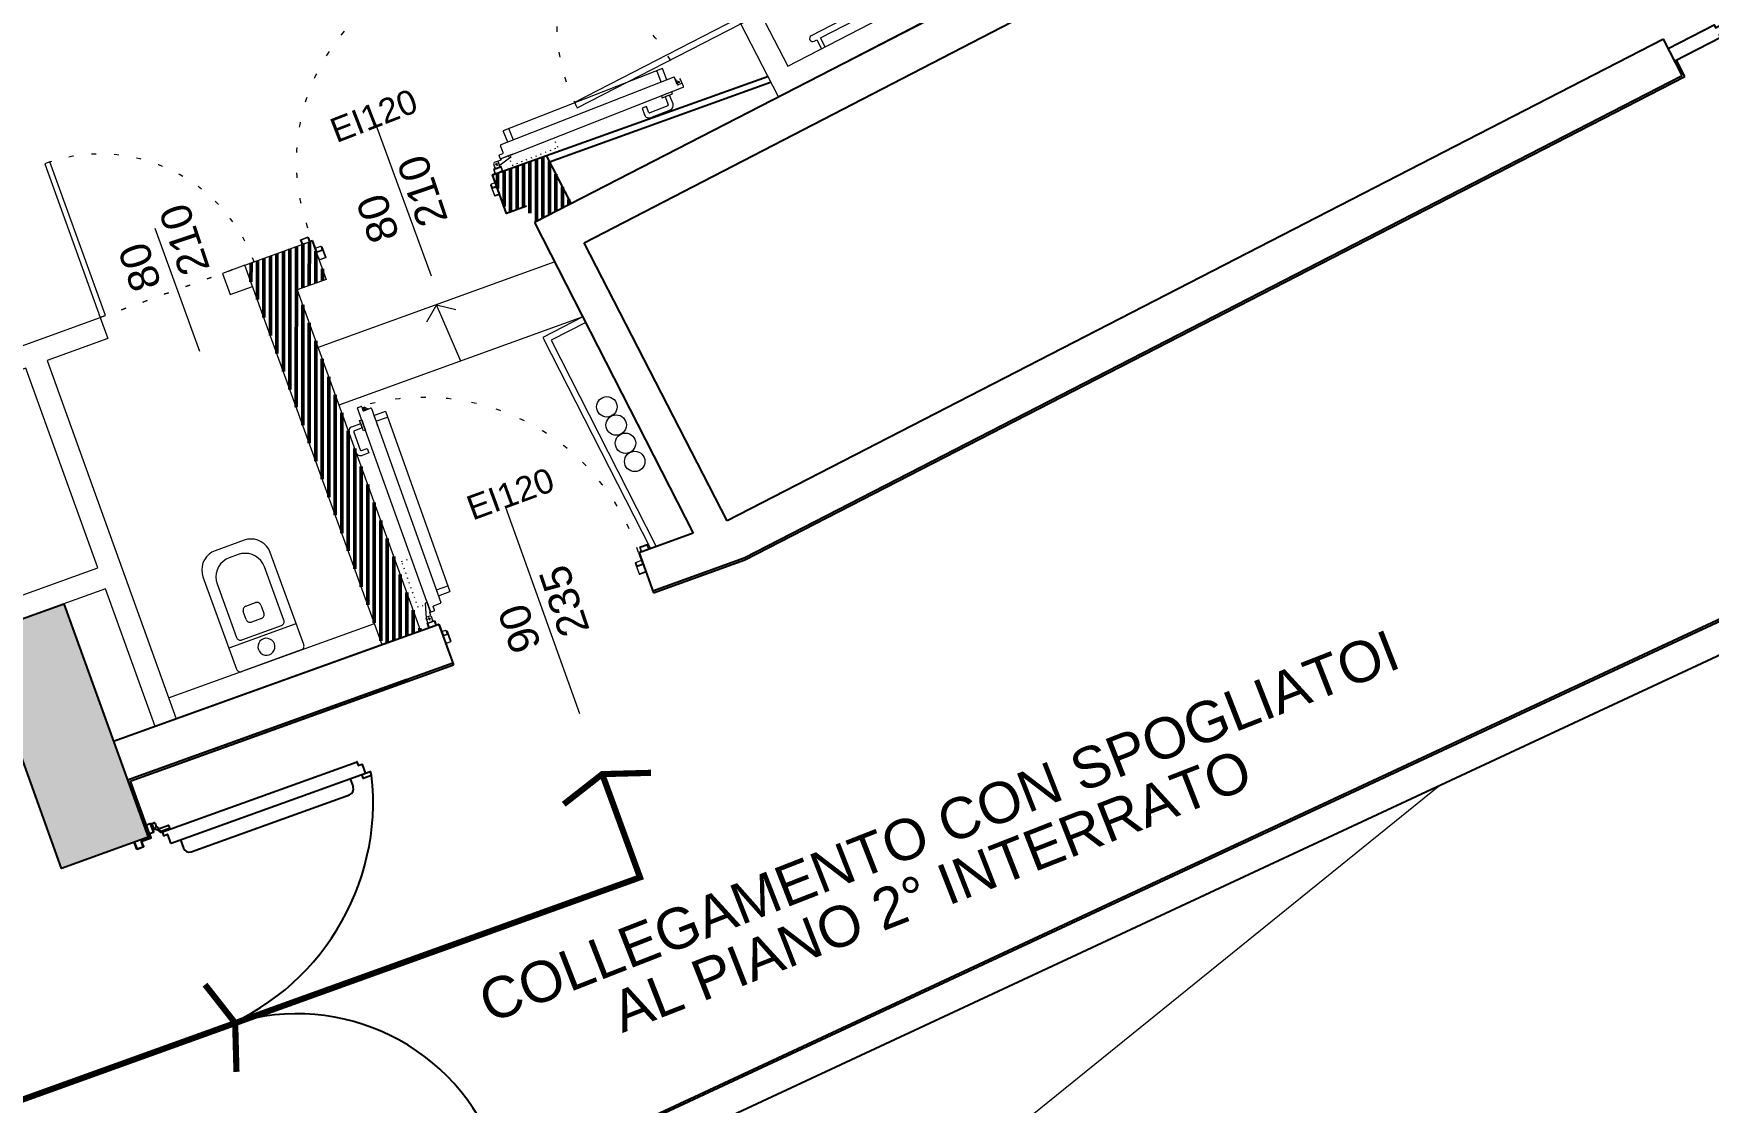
# Model space of a CAD drawing. Header units: centimetres. Extents: x 139057 to 200038, y 34824 to 80516.
# Drawn here: x 176287 to 177107, y 55299 to 55822 of the extents above; entities that cross this region are included whole.
import ezdxf
from ezdxf.enums import TextEntityAlignment as Align

# ---------------------------------------------------------------- set-up
doc = ezdxf.new("R2010")
doc.units = ezdxf.units.CM
doc.header["$LTSCALE"] = 100
doc.linetypes.add('HIDDEN4', pattern=[0.125, 0.025, -0.1])
doc.linetypes.add('HIDEGIO', pattern=[0.25, 0.125, -0.125])
doc.layers.get('0').update_dxf_attribs({"lineweight": 0})
for name, color, linetype in [('0.10 Intonaco', 8, 'Continuous'), ('0.15 E1-E2_Serramenti', 9, 'Continuous'), ('0.20 Cementi Armati', 4, 'Continuous'), ('0.20 Murature', 50, 'Continuous'), ('0.20 Vetrate', 3, 'Continuous'), ('A-MCLS3-15', 50, 'Continuous')]:
    doc.layers.add(name, color=color, linetype=linetype)
for name, color, linetype, lineweight in [('410_STRUTTURE_001-AM_0', 7, 'Continuous', 0), ('430_TAVOLATI_001-AM_0', 3, 'Continuous', 0), ('439_TESTI_SERRAMENTI_001-AM_0', 11, 'Continuous', 0), ('440_SIMBOLI_001-AM_0', 31, 'Continuous', 0), ('441_SERRAMENTI_001-AM_0', 1, 'Continuous', 0), ('442_SANITARI_001-AM_0', 6, 'Continuous', 0), ('448_RAMPE_SCALE_ASCENS_001-AM_0', 216, 'Continuous', 0), ('480_CAMPITURE_REI_001-AM_0', 30, 'Continuous', 50), ('Collegamenti', 10, 'Continuous', 50), ('RDO-Legenda-muri', 153, 'Continuous', 15)]:
    doc.layers.add(name, color=color, linetype=linetype, lineweight=lineweight)
doc.styles.add('Arial', font='arial.ttf')
doc.styles.get("Standard").update_dxf_attribs({"font": 'arial.ttf'})
pattern_1 = [(90, (-14667737.7333, -36660917.3), (-3.175, 7e-16), [])]

# ---------------------------------------------------------------- blocks, each defined once
blk = doc.blocks.new('A$C16963ACD')
at = {"layer": '0.15 E1-E2_Serramenti', "ltscale": 0.02}
for p, q in [((0.069, 1.1715), (0.069, 1.1215)), ((0.104, 1.204), (0.074, 1.204)), ((0.074, 1.204), (0.074, 1.2025)), ((0.104, 1.2025), (0.074, 1.2025)), ((0.0765, 1.1685), (0.0765, 1.122)), ((0.078, 1.1685), (0.078, 1.122)), ((0.104, 1.1705), (0.0785, 1.1705)), ((0.104, 1.169), (0.0785, 1.169)), ((0.1045, 1.202), (0.1045, 1.171)), ((0.106, 1.202), (0.106, 1.171)), ((2.069, 1.1715), (2.069, 1.1215)), ((0.0105, 1.1185), (0.009, 1.1185)), ((0.009, 1.1185), (0.009, 1.0995)), ((0.0105, 1.1185), (0.0105, 1.0995)), ((0.053, 1.099), (0.011, 1.099)), ((0.053, 1.0975), (0.011, 1.0975)), ((0.011, 1.0965), (0.011, 1.082)), ((0.013, 1.0975), (0.013, 1.0925)), ((0.013, 1.0925), (0.0355, 1.0925)), ((0.016, 1.077), (0.035, 1.077)), ((0.0355, 1.0925), (0.0388, 1.0835)), ((0.069, 1.1215), (0.039, 1.1215)), ((0.039, 1.0975), (0.0438, 1.0844)), ((0.0465, 1.0707), (0.0465, 1.022)), ((0.062, 1.0634), (0.0471, 1.0711)), ((0.0643, 1.0678), (0.0498, 1.0753)), ((0.0535, 1.1195), (0.0535, 1.0995)), ((0.055, 1.1195), (0.055, 1.0995)), ((0.076, 1.1215), (0.0555, 1.1215)), ((0.076, 1.12), (0.0555, 1.12)), ((2.069, 1.1215), (2.099, 1.1215)), ((2.0737, 1.0678), (2.0882, 1.0753)), ((2.076, 1.0634), (2.0909, 1.0711)), ((2.0915, 1.0707), (2.0915, 1.022)), ((2.099, 1.0975), (2.0942, 1.0844)), ((2.1025, 1.0925), (2.0992, 1.0835)), ((2.125, 1.0925), (2.1025, 1.0925)), ((2.122, 1.077), (2.103, 1.077)), ((2.125, 1.0975), (2.125, 1.0925)), ((2.127, 1.0965), (2.127, 1.082)), ((0.067, 1.017), (0.0515, 1.017)), ((0.062, 1.0634), (0.062, 1.019)), ((0.067, 1.019), (0.062, 1.019)), ((0.067, 1.056), (0.067, 1.0634)), ((0.067, 1.056), (0.067, 0.041)), ((0.087, 1.057), (0.068, 1.057)), ((0.088, 1.038), (0.088, 1.056)), ((0.088, 1.0439), (0.088, 1.0389)), ((0.133, 1.037), (0.089, 1.037)), ((0.134, 1.036), (0.134, 0.061)), ((0.134, 0.987), (0.177, 0.987)), ((2.004, 0.987), (1.961, 0.987)), ((2.004, 0.987), (1.965, 0.987)), ((2.004, 1.036), (2.004, 0.0008)), ((2.005, 1.037), (2.049, 1.037)), ((2.05, 1.038), (2.05, 1.056)), ((2.05, 1.0439), (2.05, 1.0389)), ((2.051, 1.057), (2.07, 1.057)), ((2.071, 1.056), (2.071, 1.0634)), ((2.071, 1.056), (2.071, 0.045)), ((2.071, 1.019), (2.076, 1.019)), ((2.071, 1.017), (2.0865, 1.017)), ((2.076, 1.0634), (2.076, 1.019)), ((0.207, 0.957), (0.207, 0.135)), ((1.931, 0.957), (1.931, 0.135)), ((0, 0.14), (0, 0.255)), ((0.025, 0.255), (0, 0.255)), ((0.025, 0.14), (0.025, 0.255)), ((0.0595, 0.135), (0.03, 0.135)), ((0.0595, 0.11), (0.03, 0.11)), ((0.0595, 0.101), (0.0595, 0.144)), ((0.067, 0.145), (0.0605, 0.145)), ((0.067, 0.1), (0.0605, 0.1)), ((0.134, 0.105), (0.177, 0.105)), ((2.004, 0.105), (1.961, 0.105)), ((0.087, 0.04), (0.068, 0.04)), ((0.088, 0.059), (0.088, 0.041)), ((0.133, 0.06), (0.089, 0.06)), ((1.984, 0.001), (1.984, 0.044)), ((2.004, 0.045), (1.985, 0.045)), ((2.005, 0.025), (2.049, 0.025)), ((2.05, 0.026), (2.05, 0.044)), ((2.051, 0.045), (2.071, 0.045)), ((1.985, 0), (2.003, 0))]:
    blk.add_line(p, q, dxfattribs=at)
blk.add_lwpolyline([(2.034, 1.169, -0.414214), (2.032, 1.171), (2.032, 1.202, -0.414214), (2.034, 1.204), (2.064, 1.204), (2.064, 1.2025), (2.034, 1.2025, 0.414214), (2.0335, 1.202), (2.0335, 1.171, 0.414214), (2.034, 1.1705), (2.0595, 1.1705, -0.414214), (2.0615, 1.1685), (2.0615, 1.122, 0.414214), (2.062, 1.1215), (2.0825, 1.1215, -0.414214), (2.0845, 1.1195), (2.0845, 1.0995, 0.414214), (2.085, 1.099), (2.127, 1.099, 0.414214), (2.1275, 1.0995), (2.1275, 1.1185), (2.129, 1.1185), (2.129, 1.0995, -0.414214), (2.127, 1.0975), (2.085, 1.0975, -0.414214), (2.083, 1.0995), (2.083, 1.1195, 0.414214), (2.0825, 1.12), (2.062, 1.12, -0.414214), (2.06, 1.122), (2.06, 1.1685, 0.414214), (2.0595, 1.169)], format="xyb", close=True, dxfattribs=at)
for centre in [(0.0425, 1.077), (2.0955, 1.077)]:
    blk.add_circle(centre, 0.0075, dxfattribs=at)
for centre, radius, start, end in [((0.0785, 1.1685), 0.002, 90, 180), ((0.0785, 1.1685), 0.0005, 90, 180), ((0.104, 1.202), 0.002, 0, 90), ((0.104, 1.202), 0.0005, 0, 90), ((0.104, 1.171), 0.0005, 270, 0), ((0.104, 1.171), 0.002, 270, 0), ((0.011, 1.0995), 0.002, 180, 270), ((0.011, 1.0995), 0.0005, 180, 270), ((0.012, 1.0965), 0.001, 90, 180), ((0.016, 1.082), 0.005, 180, 270), ((0.053, 1.0995), 0.0005, 270, 360), ((0.053, 1.0995), 0.002, 270, 360), ((0.0555, 1.1195), 0.002, 90, 180), ((0.0555, 1.1195), 0.0005, 90, 180), ((0.062, 1.0634), 0.005, 360, 62.67611), ((0.076, 1.122), 0.0005, 270, 0), ((0.076, 1.122), 0.002, 270, 0), ((0.0356, 1.0903), 1.0349, 275.39827, 3.11313), ((2.2643, 1.1623), 1.1954, 180.75869, 256.48861), ((2.076, 1.0634), 0.005, 117.32389, 180), ((2.122, 1.082), 0.005, 270, 0), ((2.126, 1.0965), 0.001, 360, 90), ((0.0515, 1.022), 0.005, 180, 270), ((0.068, 1.056), 0.001, 90, 180), ((0.087, 1.056), 0.001, 0, 90), ((0.089, 1.038), 0.001, 180, 270), ((0.133, 1.036), 0.001, 0, 90), ((0.177, 0.957), 0.03, 0, 90), ((1.961, 0.957), 0.03, 90, 180), ((2.005, 1.036), 0.001, 90, 180), ((2.049, 1.038), 0.001, 270, 360), ((2.051, 1.056), 0.001, 90, 180), ((2.07, 1.056), 0.001, 0, 90), ((2.0865, 1.022), 0.005, 270, 0), ((0.03, 0.14), 0.03, 180, 270), ((0.03, 0.14), 0.005, 180, 270), ((0.0605, 0.144), 0.001, 90, 180), ((0.0605, 0.101), 0.001, 180, 270), ((0.177, 0.135), 0.03, 270, 0), ((1.961, 0.135), 0.03, 180, 270), ((0.068, 0.041), 0.001, 180, 270), ((0.087, 0.041), 0.001, 270, 360), ((0.089, 0.059), 0.001, 90, 180), ((0.133, 0.061), 0.001, 270, 360), ((1.985, 0.044), 0.001, 90, 180), ((1.985, 0.001), 0.001, 180, 270), ((2.003, 0.001), 0.001, 270, 350.39607), ((2.005, 0.026), 0.001, 180, 270), ((2.049, 0.026), 0.001, 270, 0), ((2.051, 0.044), 0.001, 90, 180), ((2.07, 0.046), 0.001, 270, 0)]:
    blk.add_arc(centre, radius, start, end, dxfattribs=at)
blk = doc.blocks.new('AR029')
at = {"linetype": 'Continuous'}
for points in [[(-15.5005, 0), (-15.8478, -0.03038), (-16.1845, -0.12062), (-16.5005, -0.26796), (-16.7861, -0.46792), (-17.0326, -0.71444), (-17.2326, -1.00003), (-17.3799, -1.316), (-17.4701, -1.65275), (-17.5005, -2.00006)], [(-15.5005, 0), (15.5005, 0)], [(17.5005, -2.00006), (17.4701, -1.65275), (17.3799, -1.316), (17.2326, -1.00003), (17.0326, -0.71444), (16.7861, -0.46792), (16.5005, -0.26796), (16.1845, -0.12062), (15.8478, -0.03038), (15.5005, 0)], [(-17.5005, -2.00006), (-17.5005, -50.0015)], [(17.5005, -50.0015), (17.5005, -2.00006)], [(-17.401, -12.871), (17.4713, -12.871)], [(-10.4192, -14.5185), (-10.7665, -14.5489), (-11.1033, -14.6391), (-11.4193, -14.7864), (-11.7048, -14.9864), (-11.9514, -15.2329), (-12.1513, -15.5185), (-12.2987, -15.8345), (-12.3889, -16.1712), (-12.4193, -16.5185)], [(10.2127, -14.5185), (-10.4192, -14.5185)], [(12.2128, -16.5185), (12.1824, -16.1712), (12.0922, -15.8345), (11.9448, -15.5185), (11.7449, -15.2329), (11.4983, -14.9864), (11.2127, -14.7864), (10.8968, -14.6391), (10.56, -14.5489), (10.2127, -14.5185)], [(-12.4193, -16.5185), (-12.4193, -44.3854)], [(-2.39305, -21.108), (-2.74036, -21.1384), (-3.07711, -21.2287), (-3.39308, -21.376), (-3.67867, -21.576), (-3.92519, -21.8225), (-4.12516, -22.1081), (-4.27249, -22.424), (-4.36273, -22.7608), (-4.39315, -23.1081)], [(-4.39315, -27.3451), (-4.39315, -23.1081)], [(-2.39305, -21.108), (2.74008, -21.108)], [(4.74014, -23.1081), (4.70975, -22.7608), (4.61952, -22.424), (4.47218, -22.1081), (4.27221, -21.8225), (4.02569, -21.576), (3.74011, -21.376), (3.42414, -21.2287), (3.08738, -21.1384), (2.74008, -21.108)], [(4.74014, -23.1081), (4.74014, -27.3451)], [(12.2128, -44.3854), (12.2128, -16.5185)], [(-4.39315, -27.3451), (-4.36273, -27.6924), (-4.27249, -28.0291), (-4.12516, -28.3451), (-3.92519, -28.6307), (-3.67867, -28.8772), (-3.39308, -29.0772), (-3.07711, -29.2245), (-2.74036, -29.3148), (-2.39305, -29.3451)], [(2.74008, -29.3451), (-2.39305, -29.3451)], [(2.74008, -29.3451), (3.08738, -29.3148), (3.42414, -29.2245), (3.74011, -29.0772), (4.02569, -28.8772), (4.27221, -28.6307), (4.47218, -28.3451), (4.61952, -28.0291), (4.70975, -27.6924), (4.74014, -27.3451)], [(-12.4193, -44.3854), (-12.2674, -46.122), (-11.8162, -47.8057), (-11.0795, -49.3856), (-10.0797, -50.8135), (-8.84705, -52.0461), (-7.41913, -53.046), (-5.83929, -53.7827), (-4.15552, -54.2338), (-2.41898, -54.3858)], [(2.21248, -54.3858), (3.94901, -54.2338), (5.63278, -53.7827), (7.21263, -53.046), (8.64055, -52.0461), (9.87315, -50.8135), (10.873, -49.3856), (11.6097, -47.8057), (12.0609, -46.122), (12.2128, -44.3854)], [(-17.5005, -50.0015), (-17.3486, -51.7381), (-16.8974, -53.4218), (-16.1608, -55.0017), (-15.1609, -56.4296), (-13.9283, -57.6622), (-12.5004, -58.662), (-10.9205, -59.3987), (-9.23677, -59.8499), (-7.50023, -60.0019)], [(-2.41898, -54.3858), (2.21248, -54.3858)], [(7.50023, -60.0019), (9.23677, -59.8499), (10.9205, -59.3987), (12.5004, -58.662), (13.9283, -57.6622), (15.1609, -56.4296), (16.1608, -55.0017), (16.8974, -53.4218), (17.3486, -51.7381), (17.5005, -50.0015)], [(-7.50023, -60.0019), (7.50023, -60.0019)]]:
    blk.add_lwpolyline(points, dxfattribs=at)
blk.add_lwpolyline([(4.18652, -7.26983), (4.04507, -6.19536), (3.63034, -5.19412), (2.9706, -4.33433), (2.11081, -3.67459), (1.10956, -3.25986), (0.0351, -3.1184), (-1.03937, -3.25986), (-2.04062, -3.67459), (-2.9004, -4.33433), (-3.56014, -5.19412), (-3.97487, -6.19536), (-4.11633, -7.26983), (-3.97487, -8.3443), (-3.56015, -9.34554), (-2.90041, -10.2053), (-2.04062, -10.8651), (-1.03937, -11.2798), (0.03509, -11.4213), (1.10956, -11.2798), (2.11081, -10.8651), (2.9706, -10.2053), (3.63034, -9.34555), (4.04506, -8.3443), (4.18652, -7.26983)], close=True, dxfattribs=at)
blk = doc.blocks.new('WC')
at = {"rotation": 180}
blk.add_blockref('AR029', (0, 0), dxfattribs=at)
blk = doc.blocks.new('PORTA090')
blk.add_line((45, 36), (45, -36))
at = {"linetype": 'HIDDEN4'}
blk.add_line((90, 0), (0, 0), dxfattribs=at)
blk.add_lwpolyline([(0, 0), (3, 0), (3, 90), (0, 90)], close=True)
blk.add_lwpolyline([(0, 0), (90, 0)], dxfattribs=at)
blk.add_arc((0, 0), 90, 0, 90, dxfattribs=at)
blk = doc.blocks.new('90rei')
for p, q in [((14842881.21, 36718755.52), (14842881.21, 36718855.96)), ((14842881.51, 36718856.26), (14842883.01, 36718856.26)), ((14842883.31, 36718855.96), (14842883.31, 36718854.11)), ((14842883.61, 36718854.01), (14842886.11, 36718854.01)), ((14842883.61, 36718853.81), (14842883.61, 36718854.01)), ((14842883.61, 36718853.81), (14842887.21, 36718853.81)), ((14842884.11, 36718855.31), (14842884.41, 36718855.31)), ((14842884.11, 36718854.01), (14842884.11, 36718855.31)), ((14842885.61, 36718854.01), (14842884.41, 36718855.31)), ((14842884.41, 36718855.31), (14842884.41, 36718854.01)), ((14842886.11, 36718854.01), (14842886.11, 36718853.81)), ((14842873.21, 36718835.81), (14842873.21, 36718846.11)), ((14842875.51, 36718848.41), (14842880.11, 36718848.41)), ((14842875.51, 36718845.61), (14842875.51, 36718836.31)), ((14842880.11, 36718846.11), (14842876.01, 36718846.11)), ((14842880.11, 36718844.56), (14842880.11, 36718849.96)), ((14842880.11, 36718849.96), (14842881.21, 36718849.96)), ((14842880.11, 36718848.41), (14842880.11, 36718847.26)), ((14842880.11, 36718847.26), (14842880.11, 36718846.11)), ((14842881.21, 36718849.96), (14842881.21, 36718847.26)), ((14842881.21, 36718847.26), (14842881.21, 36718844.56)), ((14842887.51, 36718853.51), (14842887.51, 36718752.71)), ((14842887.51, 36718849.96), (14842887.51, 36718847.26)), ((14842887.51, 36718849.96), (14842893.51, 36718849.96)), ((14842887.51, 36718847.26), (14842887.51, 36718844.56)), ((14842887.51, 36718846.96), (14842893.51, 36718846.96)), ((14842893.51, 36718849.96), (14842893.51, 36718756.26)), ((14842881.21, 36718844.56), (14842880.11, 36718844.56)), ((14842879.01, 36718833.51), (14842875.51, 36718833.51)), ((14842876.01, 36718835.81), (14842879.01, 36718835.81)), ((14842879.01, 36718835.81), (14842879.01, 36718833.51)), ((14842881.21, 36718756.3), (14842881.21, 36718750.26)), ((14842887.51, 36718759.26), (14842893.51, 36718759.26)), ((14842887.51, 36718756.26), (14842893.51, 36718756.26)), ((14842880.21, 36718754.96), (14842878.21, 36718747.96)), ((14842878.21, 36718747.96), (14842878.71, 36718748.46)), ((14842878.21, 36718746.46), (14842878.21, 36718747.96)), ((14842878.21, 36718745.46), (14842878.21, 36718747.96)), ((14842878.71, 36718748.46), (14842880.21, 36718748.46)), ((14842879.46, 36718747.96), (14842879.46, 36718746.46)), ((14842879.46, 36718746.96), (14842879.46, 36718747.46)), ((14842881.21, 36718754.96), (14842880.21, 36718754.96)), ((14842880.21, 36718748.46), (14842880.71, 36718747.96)), ((14842880.71, 36718748.46), (14842880.71, 36718749.96)), ((14842880.71, 36718747.96), (14842880.71, 36718745.46)), ((14842881.21, 36718750.46), (14842881.21, 36718754.96)), ((14842881.51, 36718749.96), (14842883.01, 36718749.96)), ((14842883.31, 36718750.26), (14842883.31, 36718752.11)), ((14842883.61, 36718752.41), (14842887.21, 36718752.41)), ((14842877.71, 36718742.96), (14842877.71, 36718745.46)), ((14842877.71, 36718745.46), (14842881.71, 36718745.46)), ((14842879.16, 36718742.96), (14842877.71, 36718742.96)), ((14842877.96, 36718745.21), (14842877.96, 36718743.21)), ((14842881.46, 36718745.21), (14842877.96, 36718745.21)), ((14842877.96, 36718743.21), (14842879.16, 36718743.21)), ((14842878.62, 36718747.21), (14842880.25, 36718747.21)), ((14842879.16, 36718742.96), (14842879.16, 36718743.21)), ((14842880.71, 36718745.46), (14842880.71, 36718746.6)), ((14842881.46, 36718742.96), (14842881.46, 36718745.21)), ((14842883.01, 36718742.96), (14842881.46, 36718742.96)), ((14842881.71, 36718745.46), (14842881.71, 36718743.21)), ((14842881.71, 36718743.21), (14842883.26, 36718743.21)), ((14842883.01, 36718737.16), (14842883.01, 36718742.96)), ((14842883.26, 36718743.21), (14842883.26, 36718737.26)), ((14842885, 36718739.06), (14842883.52, 36718739.06)), ((14842883.01, 36718734.31), (14842883.16, 36718734.31)), ((14842883.01, 36718734.31), (14842883.01, 36718733.26)), ((14842883.16, 36718733.26), (14842883.16, 36718734.31)), ((14842885.26, 36718736.91), (14842883.26, 36718736.91)), ((14842883.31, 36718733.11), (14842885.36, 36718733.11)), ((14842885.36, 36718732.96), (14842883.31, 36718732.96)), ((14842883.36, 36718737.16), (14842885.16, 36718737.16)), ((14842885.51, 36718733.26), (14842885.51, 36718737.16)), ((14842885.66, 36718738.61), (14842885.66, 36718733.26))]:
    blk.add_line(p, q)
at = {"ltscale": 20}
for p, q in [((14842933.11, 36718678.56), (14842933.11, 36718785.86)), ((14842984.17, 36718739.06), (14842986.5, 36718739.06)), ((14842986.76, 36718742.17), (14842986.76, 36718739.17)), ((14842990.71, 36718742.96), (14842991.91, 36718742.96)), ((14842986.76, 36718737.41), (14842986.76, 36718737.41))]:
    blk.add_line(p, q, dxfattribs=at)
at = {"linetype": 'ByBlock', "ltscale": 20}
blk.add_line((14842983.51, 36718738.61), (14842983.51, 36718733.26), dxfattribs=at)
at = {"linetype": 'HIDDEN4', "ltscale": 0.2}
blk.add_lwpolyline([(14842881.21, 36718754.11), (14842876.21, 36718754.11), (14842876.21, 36718778.11), (14842881.21, 36718778.11)], dxfattribs=at)
at = {"ltscale": 20}
blk.add_lwpolyline([(14842987.51, 36718742.96), (14842988.41, 36718742.96), (14842988.41, 36718745.21), (14842991.91, 36718745.21), (14842991.91, 36718743.21), (14842990.71, 36718743.21), (14842990.71, 36718742.96), (14842992.16, 36718742.96), (14842992.16, 36718745.46), (14842988.16, 36718745.46), (14842988.16, 36718743.21), (14842986.76, 36718743.21), (14842986.76, 36718737.26, -0.414214), (14842986.66, 36718737.16), (14842984.01, 36718737.16, -0.414214), (14842983.91, 36718737.26), (14842983.91, 36718738.86), (14842983.66, 36718738.86), (14842983.51, 36718738.86), (14842983.51, 36718733.26, 0.414214), (14842983.81, 36718732.96), (14842986.71, 36718732.96, 0.414214), (14842987.01, 36718733.26), (14842987.01, 36718734.31), (14842986.86, 36718734.31), (14842986.86, 36718733.26, -0.414214), (14842986.71, 36718733.11), (14842983.81, 36718733.11, -0.414214), (14842983.66, 36718733.26), (14842983.66, 36718737.16, 0.414214), (14842983.91, 36718736.91), (14842986.76, 36718736.91, 0.414214), (14842987.01, 36718737.16), (14842987.01, 36718742.96), (14842988.16, 36718742.96)], format="xyb", dxfattribs=at)
blk.add_lwpolyline([(14842885.26, 36718737.26), (14842885.26, 36718738.86), (14842885.66, 36718738.86), (14842885.66, 36718734.61)])
at = {"linetype": 'ByBlock', "ltscale": 20}
blk.add_lwpolyline([(14842983.51, 36718738.61), (14842983.51, 36718734.61)], dxfattribs=at)
for centre, radius, start, end in [((14842881.51, 36718855.96), 0.3, 90, 180), ((14842883.01, 36718855.96), 0.3, 0, 90), ((14842883.61, 36718854.11), 0.3, 180, 270), ((14842887.21, 36718853.51), 0.3, 0, 90), ((14842875.51, 36718846.11), 2.3, 90, 180), ((14842876.01, 36718845.61), 0.5, 90, 180), ((14842875.51, 36718835.81), 2.3, 180, 270), ((14842876.01, 36718836.31), 0.5, 180, 270), ((14842881.21, 36718749.96), 0.5, 90, 180), ((14842881.51, 36718750.26), 0.3, 180, 270), ((14842883.01, 36718750.26), 0.3, 270, 0), ((14842883.61, 36718752.11), 0.3, 90, 180), ((14842887.21, 36718752.71), 0.3, 270, 0), ((14842883.52, 36718738.81), 0.25, 90, 180), ((14842885, 36718738.81), 0.25, 0, 90), ((14842883.26, 36718737.16), 0.25, 180, 270), ((14842883.31, 36718733.26), 0.3, 180, 270), ((14842883.31, 36718733.26), 0.15, 180, 270), ((14842883.36, 36718737.26), 0.1, 180, 270), ((14842885.16, 36718737.26), 0.1, 270, 0), ((14842885.26, 36718737.16), 0.25, 270, 0), ((14842885.36, 36718733.26), 0.3, 270, 0), ((14842885.36, 36718733.26), 0.15, 270, 0)]:
    blk.add_arc(centre, radius, start, end)
at = {"linetype": 'HIDDEN4'}
blk.add_arc((14842876.39, 36718746.05), 110.41, 358.52469, 86.56315, dxfattribs=at)
at = {"ltscale": 20}
for centre, start, end in [((14842984.17, 36718738.81), 90, 180), ((14842986.5, 36718738.81), 0, 90)]:
    blk.add_arc(centre, 0.25, start, end, dxfattribs=at)
blk = doc.blocks.new('ei80')
at = {"extrusion": (-6.70558e-06, 1.71892e-05, 1)}
for p, q in [((14844338.31, 36716718.27, 0.01), (14844253.78, 36716685.1, 0.01)), ((14844332.81, 36716722.56, 0.01), (14844254.89, 36716691.98, 0.01)), ((14844332.49, 36716715.98, 0.01), (14844329.97, 36716715, 0.01)), ((14844332.21, 36716715.87, 0.01), (14844330.02, 36716721.46, 0.01)), ((14844335, 36716716.97, 0.01), (14844332.49, 36716715.98, 0.01)), ((14844335, 36716716.97, 0.01), (14844332.81, 36716722.56, 0.01)), ((14844340.01, 36716714.75, 0.01), (14844338.69, 36716718.1, 0.01)), ((14844339.28, 36716717.15, 0.01), (14844339.1, 36716717.07, 0.01)), ((14844340.2, 36716714.82, 0.01), (14844339.28, 36716717.15, 0.01)), ((14844339.47, 36716716.68, 0.01), (14844341.11, 36716716.04, 0.01)), ((14844341.11, 36716716.04, 0.01), (14844339.9, 36716715.56, 0.01)), ((14844340.01, 36716715.29, 0.01), (14844341.22, 36716715.76, 0.01)), ((14844341.22, 36716715.76, 0.01), (14844341.11, 36716716.04, 0.01)), ((14844258.7, 36716680.26, 0.01), (14844342.89, 36716713.3, 0.01)), ((14844334.79, 36716710.12, 0.01), (14844332.28, 36716709.13, 0.01)), ((14844332.28, 36716709.13, 0.01), (14844332.68, 36716708.11, 0.01)), ((14844332.68, 36716708.11, 0.01), (14844337.7, 36716710.08, 0.01)), ((14844335.19, 36716709.1, 0.01), (14844334.12, 36716708.68, 0.01)), ((14844334.12, 36716708.68, 0.01), (14844335.62, 36716704.86, 0.01)), ((14844337.3, 36716711.11, 0.01), (14844334.79, 36716710.12, 0.01)), ((14844336.26, 36716709.52, 0.01), (14844335.19, 36716709.1, 0.01)), ((14844337.94, 36716705.23, 0.01), (14844336.26, 36716709.52, 0.01)), ((14844337.7, 36716710.08, 0.01), (14844337.3, 36716711.11, 0.01)), ((14844340.01, 36716714.75, 0.01), (14844340.2, 36716714.82, 0.01)), ((14844342.12, 36716715.25, 0.01), (14844340.4, 36716714.58, 0.01)), ((14844343.06, 36716713.69, 0.01), (14844342.51, 36716715.08, 0.01)), ((14844324.93, 36716703.89, 0.01), (14844322.79, 36716703.05, 0.01)), ((14844322.79, 36716703.05, 0.01), (14844324.07, 36716699.79, 0.01)), ((14844326.03, 36716701.1, 0.01), (14844324.93, 36716703.89, 0.01)), ((14844335.34, 36716704.21, 0.01), (14844326.68, 36716700.81, 0.01)), ((14844327.05, 36716698.49, 0.01), (14844336.64, 36716702.25, 0.01)), ((14844257.09, 36716686.4, 0.01), (14844254.89, 36716691.98, 0.01)), ((14844259.88, 36716687.49, 0.01), (14844257.69, 36716693.08, 0.01)), ((14844254.93, 36716681.36, 0.01), (14844253.61, 36716684.71, 0.01)), ((14844252.31, 36716677.22, 0.01), (14844253.71, 36716677.76, 0.01)), ((14844258.54, 36716679.13, 0.01), (14844252.76, 36716674.71, 0.01)), ((14844253.41, 36716678.51, 0.01), (14844252.87, 36716679.91, 0.01)), ((14844253.04, 36716680.29, 0.01), (14844254.76, 36716680.97, 0.01)), ((14844259.43, 36716680.55, 0.01), (14844253.8, 36716678.34, 0.01)), ((14844253.99, 36716678.41, 0.01), (14844258.18, 36716680.06, 0.01)), ((14844258.18, 36716680.06, 0.01), (14844258.54, 36716679.13, 0.01))]:
    blk.add_line(p, q, dxfattribs=at)
at = {"ltscale": 20, "extrusion": (-1.73409e-05, -6.30277e-06, 1)}
for p, q in [((14844219.85, 36716620.79, 0.01), (14844192.64, 36716695.19, 0.01)), ((14844157.97, 36716636.83, 0), (14844156.85, 36716636.42, 0)), ((14844161.95, 36716637.44, 0), (14844162.98, 36716634.63, 0)), ((14844165.45, 36716635.41, 0), (14844163.27, 36716634.61, 0)), ((14844163.59, 36716632.97, 0), (14844163.59, 36716632.97, 0))]:
    blk.add_line(p, q, dxfattribs=at)
at = {"extrusion": (-1.73409e-05, -6.30277e-06, 1)}
for p, q in [((14844253.85, 36716674.56, 0.01), (14844250.09, 36716673.18, 0.01)), ((14844250.47, 36716676.51, 0.01), (14844250.17, 36716675.87, 0.01)), ((14844250.17, 36716675.87, 0.01), (14844251.03, 36716673.52, 0.01)), ((14844251.88, 36716677.03, 0.01), (14844250.47, 36716676.51, 0.01)), ((14844251.03, 36716673.52, 0.01), (14844250.64, 36716674.59, 0.01)), ((14844252.4, 36716675.89, 0.01), (14844250.87, 36716675.33, 0.01)), ((14844251.34, 36716676.3, 0.01), (14844251.86, 36716674.89, 0.01)), ((14844251.69, 36716675.36, 0.01), (14844251.52, 36716675.83, 0.01)), ((14844252.52, 36716676.73, 0.01), (14844251.88, 36716677.03, 0.01)), ((14844253.03, 36716675.32, 0.01), (14844252.52, 36716676.73, 0.01)), ((14844253.38, 36716674.38, 0.01), (14844252.52, 36716676.73, 0.01)), ((14844254.71, 36716672.21, 0.01), (14844253.85, 36716674.56, 0.01)), ((14844249.2, 36716666.04, 0.01), (14844250.59, 36716666.55, 0.01)), ((14844250.86, 36716671.07, 0.01), (14844249.41, 36716670.54, 0.01)), ((14844249.41, 36716670.54, 0.01), (14844251.45, 36716664.95, 0.01)), ((14844249.73, 36716670.39, 0.01), (14844251.18, 36716670.92, 0.01)), ((14844251.72, 36716664.94, 0.01), (14844249.73, 36716670.39, 0.01)), ((14844250.09, 36716673.18, 0.01), (14844250.86, 36716671.07, 0.01)), ((14844250.41, 36716673.03, 0.01), (14844253.7, 36716674.23, 0.01)), ((14844251.18, 36716670.92, 0.01), (14844250.41, 36716673.03, 0.01)), ((14844254.38, 36716672.36, 0.01), (14844253.26, 36716671.94, 0.01)), ((14844253.34, 36716671.71, 0.01), (14844253.26, 36716671.94, 0.01)), ((14844253.34, 36716671.71, 0.01), (14844254.71, 36716672.21, 0.01)), ((14844253.7, 36716674.23, 0.01), (14844254.38, 36716672.36, 0.01)), ((14844248.73, 36716665.39, 0.01), (14844250.57, 36716660.37, 0.01)), ((14844250.71, 36716660.42, 0.01), (14844249.37, 36716664.08, 0.01)), ((14844249.69, 36716663.93, 0.01), (14844251.57, 36716664.62, 0.01)), ((14844251.39, 36716664.82, 0.01), (14844249.7, 36716664.2, 0.01)), ((14844252.83, 36716661.03, 0.01), (14844250.9, 36716660.33, 0.01)), ((14844250.96, 36716660.19, 0.01), (14844252.88, 36716660.89, 0.01)), ((14844252.7, 36716662.26, 0.01), (14844252.56, 36716662.21, 0.01)), ((14844252.92, 36716661.23, 0.01), (14844252.56, 36716662.21, 0.01)), ((14844252.7, 36716662.26, 0.01), (14844253.06, 36716661.28, 0.01))]:
    blk.add_line(p, q, dxfattribs=at)
at = {"linetype": 'ByBlock', "ltscale": 20, "extrusion": (-1.73409e-05, -6.30277e-06, 1)}
blk.add_line((14844166.23, 36716635.22, 0), (14844168.07, 36716630.19, 0), dxfattribs=at)
at = {"linetype": 'HIDDEN4', "ltscale": 0.2, "extrusion": (-6.70558e-06, 1.71892e-05, 1), "elevation": 531.6}
blk.add_lwpolyline([(14844257.39, 36716679.74), (14844259.21, 36716675.09), (14844281.55, 36716683.85), (14844279.73, 36716688.51)], dxfattribs=at)
at = {"extrusion": (-1.73409e-05, -6.30277e-06, 1), "elevation": -488.82}
blk.add_lwpolyline([(14844249.57, 36716664.26), (14844249.02, 36716665.76), (14844248.65, 36716665.62), (14844250.11, 36716661.63)], dxfattribs=at)
at = {"ltscale": 20, "extrusion": (-1.73409e-05, -6.30277e-06, 1), "elevation": -488.82}
blk.add_lwpolyline([(14844160.98, 36716637.93), (14844160.13, 36716637.62), (14844159.36, 36716639.73), (14844156.07, 36716638.53), (14844156.76, 36716636.65), (14844157.88, 36716637.06), (14844157.97, 36716636.83), (14844156.61, 36716636.33), (14844155.75, 36716638.68), (14844159.51, 36716640.05), (14844160.28, 36716637.94), (14844161.59, 36716638.42), (14844163.64, 36716632.83, 0.414214), (14844163.77, 36716632.77), (14844166.25, 36716633.68, 0.414214), (14844166.31, 36716633.81), (14844165.76, 36716635.31), (14844166, 36716635.4), (14844166.14, 36716635.45), (14844168.06, 36716630.19, -0.414214), (14844167.89, 36716629.81), (14844165.16, 36716628.81, -0.414214), (14844164.78, 36716628.99), (14844164.42, 36716629.97), (14844164.56, 36716630.03), (14844164.92, 36716629.04, 0.414214), (14844165.11, 36716628.95), (14844167.83, 36716629.95, 0.414214), (14844167.92, 36716630.14), (14844166.58, 36716633.8, -0.414214), (14844166.43, 36716633.48), (14844163.76, 36716632.5, -0.414214), (14844163.44, 36716632.65), (14844161.45, 36716638.1), (14844160.37, 36716637.7)], format="xyb", dxfattribs=at)
at = {"linetype": 'ByBlock', "ltscale": 20, "extrusion": (-1.73409e-05, -6.30277e-06, 1), "elevation": -488.82}
blk.add_lwpolyline([(14844166.23, 36716635.21), (14844167.6, 36716631.45)], dxfattribs=at)
at = {"linetype": 'HIDDEN4', "extrusion": (-1.73409e-05, -6.30277e-06, 1)}
blk.add_arc((14844251.86, 36716677.09, -488.83), 98.2, 22.86568, 203.18907, dxfattribs=at)
at = {"extrusion": (-6.70558e-06, 1.71892e-05, 1)}
for centre, radius, start, end in [((14844338.42, 36716717.98, 531.6), 0.3, 21.42549, 111.42549), ((14844340.29, 36716714.85, 531.6), 0.3, 201.42549, 291.42549), ((14844342.23, 36716714.97, 531.6), 0.3, 21.42549, 111.42549), ((14844342.78, 36716713.57, 531.6), 0.3, 291.42549, 21.42549), ((14844326.21, 36716700.63, 531.6), 2.3, 201.42549, 291.42549), ((14844326.5, 36716701.28, 531.6), 0.5, 201.42549, 291.42549), ((14844335.15, 36716704.67, 531.6), 0.5, 291.42549, 21.42549), ((14844335.8, 36716704.39, 531.6), 2.3, 291.42549, 21.42549), ((14844253.89, 36716684.82, 531.6), 0.3, 111.42549, 201.42549), ((14844253.14, 36716680.01, 531.6), 0.3, 111.42549, 201.42549), ((14844253.69, 36716678.62, 531.6), 0.3, 201.42549, 291.42549), ((14844253.52, 36716678.23, 531.6), 0.5, 291.42549, 21.42549), ((14844254.65, 36716681.25, 531.6), 0.3, 291.42549, 21.42549)]:
    blk.add_arc(centre, radius, start, end, dxfattribs=at)
at = {"extrusion": (-1.73409e-05, -6.30277e-06, 1)}
for centre, radius, start, end in [((14844250.67, 36716666.31, -488.82), 0.25, 20.08877, 110.08877), ((14844249.28, 36716665.8, -488.82), 0.25, 110.08877, 200.08877), ((14844249.61, 36716664.16, -488.82), 0.25, 200.08877, 290.08877), ((14844249.67, 36716664.29, -488.82), 0.1, 200.08877, 290.08877), ((14844250.85, 36716660.47, -488.82), 0.3, 200.08877, 290.08877), ((14844250.85, 36716660.47, -488.82), 0.15, 200.08877, 290.08877), ((14844251.36, 36716664.91, -488.82), 0.1, 290.08877, 20.08877), ((14844251.48, 36716664.85, -488.82), 0.25, 290.08877, 20.08877), ((14844252.78, 36716661.17, -488.82), 0.15, 290.08877, 20.08877), ((14844252.78, 36716661.17, -488.82), 0.3, 290.08877, 20.08877)]:
    blk.add_arc(centre, radius, start, end, dxfattribs=at)
at = {"ltscale": 20, "extrusion": (-1.73409e-05, -6.30277e-06, 1)}
for centre, start, end in [((14844163.35, 36716634.38, -488.82), 110.08877, 200.08877), ((14844165.54, 36716635.18, -488.82), 20.08877, 110.08877)]:
    blk.add_arc(centre, 0.25, start, end, dxfattribs=at)

msp = doc.modelspace()

# ---------------------------------------------------------------- hatches: boundary and pattern name
at = {"layer": '410_STRUTTURE_001-AM_0'}
h = msp.add_hatch(color=256, dxfattribs=at)
h.dxf.hatch_style = 1
h.paths.add_polyline_path([(175447.45, 54706.02), (175475.67, 54716.19), (175420.45, 54869.51), (175441.14, 54876.96), (175434.06, 54896.73), (175429.32, 54895.03), (175427.97, 54898.79), (175411.97, 54893.03), (175317.08, 55156.46), (175566.4, 55246.27), (175661.27, 54982.9), (175580.42, 54953.7), (175581.77, 54949.94), (175577.01, 54948.3), (175584.19, 54928.49), (175669.76, 54959.32), (175708.06, 54852.99), (176454.14, 55121.73), (176411.28, 55240.72), (176368.94, 55225.47), (176399.94, 55139.4), (175738.54, 54901.16), (175608.73, 55261.52), (176270.14, 55499.75), (176301.16, 55413.63), (176343.5, 55428.88), (176302.31, 55543.22), (175278.69, 55174.51)])
at = {"layer": '480_CAMPITURE_REI_001-AM_0'}
h = msp.add_hatch(dxfattribs=at)
h.set_pattern_fill('ANSI31', color=256, angle=45, style=0)
h.set_pattern_definition(pattern_1)
h.paths.add_polyline_path([(176513.44, 55753.62), (176512, 55753.09), (176512.05, 55752.93), (176514.97, 55744.96), (176514.93, 55744.95), (176518.79, 55734.28), (176528.51, 55737.79), (176532.56, 55729.91), (176550.32, 55739.1), (176538.26, 55762.58)])
h = msp.add_hatch(dxfattribs=at)
h.set_pattern_fill('ANSI31', color=256, angle=45, style=0)
h.set_pattern_definition(pattern_1)
h.paths.add_polyline_path([(176416.43, 55696.9), (176430.55, 55702), (176423.71, 55720.8), (176390.83, 55708.91), (176394.57, 55698.57), (176457.95, 55523.12), (176463.3, 55525.04), (176476.77, 55529.89)])

# ---------------------------------------------------------------- linework, layer by layer
at = {"layer": '0.10 Intonaco'}
for p, q in [((177095.21, 55801.3, 0), (177091.14, 55809.22, 0)), ((176635.4, 55564.71, 0), (177095.21, 55801.31, 0)), ((176635.41, 55564.71, 0), (177095.21, 55801.31, 0)), ((176421.97, 55213.99, 0), (177203.31, 55578.34, 0)), ((176590.68, 55548.6, 0), (176635.41, 55564.71, 0)), ((176590.68, 55548.6, 0), (176635.4, 55564.71, 0)), ((176334.66, 55456.38, 0), (176492.83, 55513.36, 0)), ((176334.65, 55456.38, 0), (176470.42, 55505.28, 0)), ((176470.08, 55506.22, 0), (176470.42, 55505.28, 0)), ((176334.65, 55456.38, 0), (176344.44, 55429.22, 0))]:
    msp.add_line(p, q, dxfattribs=at)
at = {"layer": '0.20 Cementi Armati'}
for p, q in [((175278.69, 55174.51, 0), (176302.31, 55543.22, 0)), ((176302.31, 55543.22, 0), (176343.5, 55428.88, 0)), ((176301.16, 55413.63, 0), (176270.14, 55499.75, 0)), ((176343.5, 55428.88, 0), (176301.16, 55413.63, 0))]:
    msp.add_line(p, q, dxfattribs=at)
at = {"layer": '0.20 Murature', "color": 3}
for p, q in [((176556.68, 55719.89, 0), (177012.51, 55955.7, 0)), ((176841.21, 55888.72), (176532.53, 55729.89)), ((177084.72, 55819.52, 0), (176626.69, 55583.84, 0)), ((177084.71, 55819.52, 0), (176626.69, 55583.84, 0)), ((176538.26, 55762.58, 0), (176646.86, 55801.4, 0)), ((176539.82, 55759.55, 0), (176647.88, 55798.58, 0)), ((176635, 55565.63, 0), (177093.86, 55801.74, 0)), ((176635.01, 55565.63, 0), (177093.87, 55801.74, 0)), ((176532.53, 55729.89), (176610.01, 55577.78)), ((176626.69, 55583.84, 0), (176556.68, 55719.89, 0)), ((176610.01, 55577.78), (176583.63, 55568.16, 0)), ((176583.63, 55568.16, 0), (176590.68, 55548.6, 0)), ((176590.34, 55549.54, 0), (176635.01, 55565.63, 0)), ((176590.34, 55549.54, 0), (176635, 55565.63, 0)), ((176485.72, 55533.11, 0), (176326.6, 55475.8, 0)), ((176485.72, 55533.11, 0), (176492.83, 55513.36, 0)), ((176463.3, 55525.04, 0), (176326.6, 55475.8, 0)), ((176333.38, 55456.98, 0), (176492.49, 55514.3, 0)), ((176333.37, 55456.98, 0), (176470.08, 55506.22, 0))]:
    msp.add_line(p, q, dxfattribs=at)
at = {"layer": '0.20 Murature'}
msp.add_line((177093.86, 55801.74, 0), (177084.71, 55819.52, 0), dxfattribs=at)
at = {"layer": '0.20 Murature', "color": 3, "elevation": 0}
for points in [[(176528.51, 55737.79), (176518.79, 55734.28), (176511.99, 55753.09), (176538.26, 55762.58)], [(176550.32, 55739.11), (176538.26, 55762.58)]]:
    msp.add_lwpolyline(points, dxfattribs=at)
at = {"layer": '0.20 Vetrate', "elevation": 0}
msp.add_lwpolyline([(177087, 55815.07), (177109.46, 55826.63), (177110.2, 55825.19), (177113.45, 55826.86), (177112.84, 55828.03), (177113.81, 55828.53), (177116.79, 55822.75), (177115.82, 55822.25), (177115.21, 55823.43), (177111.97, 55821.76), (177112.71, 55820.32), (177090.25, 55808.76)], dxfattribs=at)
at = {"layer": '410_STRUTTURE_001-AM_0', "elevation": 0}
msp.add_lwpolyline([(176270.14, 55499.75), (176301.16, 55413.63), (176343.5, 55428.88), (176302.31, 55543.22), (175278.69, 55174.51)], dxfattribs=at)
at = {"layer": '430_TAVOLATI_001-AM_0', "elevation": 0}
msp.add_lwpolyline([(176651.78, 55791.35), (176633.34, 55827.1), (176643.09, 55832.16), (176656.43, 55806.35), (176822.87, 55892.49), (176738.48, 56056.4), (176561.18, 55992.54), (176601.95, 55912.17), (176592.17, 55907.13), (176550.63, 55988.75), (176273.46, 55888.9), (176269.73, 55899.25), (176787.53, 56085.76), (176794.99, 56072.76), (176754.09, 56058.03), (176840.85, 55889.41), (176651.78, 55791.35)], dxfattribs=at)
at = {"layer": '430_TAVOLATI_001-AM_0'}
for points in [[(176416.43, 55696.9), (176476.77, 55529.88), (176457.95, 55523.12), (176390.83, 55708.91), (176423.71, 55720.8), (176430.55, 55702), (176416.43, 55696.9)], [(176043.19, 55461.56), (176181.46, 55511.36), (176146.36, 55608.9), (176135.04, 55604.82), (176131.32, 55615.16), (176193.42, 55637.6), (176197.16, 55627.25), (176156.71, 55612.63), (176191.87, 55515.01), (176318.86, 55560.82), (176283.68, 55658.51), (176272.39, 55654.43), (176268.66, 55664.78), (176320.04, 55683.34), (176323.78, 55673), (176294.01, 55662.24), (176357.2, 55486.8), (176346.89, 55483.09), (176322.63, 55550.53), (176046.91, 55451.23), (176043.19, 55461.56)], [(176353.47, 55497.15), (176454.18, 55533.53)]]:
    msp.add_lwpolyline(points, dxfattribs=at)
at = {"layer": '430_TAVOLATI_001-AM_0', "elevation": 0}
msp.add_lwpolyline([(176390.83, 55708.91), (176379.78, 55704.92), (176383.52, 55694.58), (176394.57, 55698.57)], close=True, dxfattribs=at)
at = {"layer": '440_SIMBOLI_001-AM_0', "lineweight": 5, "ltscale": 5}
for p, q in [((176536.53, 55673.58, 0), (176589.19, 55570.19, 0)), ((176540.56, 55672.27), (176591.87, 55571.55, 0))]:
    msp.add_line(p, q, dxfattribs=at)
at = {"layer": '440_SIMBOLI_001-AM_0'}
msp.add_line((176415.91, 55002.17, 0), (176975.39, 55454.4, 0), dxfattribs=at)
at = {"layer": '440_SIMBOLI_001-AM_0', "lineweight": 5, "ltscale": 5, "elevation": 0}
for points in [[(176556.13, 55683.57), (176536.53, 55673.58)], [(176557.49, 55680.9), (176540.56, 55672.27)]]:
    msp.add_lwpolyline(points, dxfattribs=at)
at = {"layer": '440_SIMBOLI_001-AM_0', "lineweight": 5, "ltscale": 5}
for centre in [(176567.87, 55639.59, 0), (176572.41, 55630.68, 0), (176576.95, 55621.77, 0), (176581.49, 55612.86, 0)]:
    msp.add_circle(centre, 5, dxfattribs=at)
at = {"layer": '442_SANITARI_001-AM_0', "elevation": 0}
for points in [[(176804.14, 55891.8), (176667.82, 55821.24, 1), (176669.2, 55818.58)], [(176669.2, 55818.58), (176670.53, 55819.27), (176672.82, 55814.84), (176674.6, 55815.76), (176672.3, 55820.19), (176736.47, 55853.4), (176738.76, 55848.96), (176740.54, 55849.88), (176738.25, 55854.32), (176802.41, 55887.53), (176804.71, 55883.09), (176806.48, 55884.01), (176804.19, 55888.44), (176805.52, 55889.13, 1), (176804.14, 55891.8)]]:
    msp.add_lwpolyline(points, format="xyb", dxfattribs=at)
at = {"layer": '448_RAMPE_SCALE_ASCENS_001-AM_0'}
for q in [(176479.69, 55681.04, 0), (176494.06, 55687.27, 0)]:
    msp.add_line((176484.52, 55689.6, 0), q, dxfattribs=at)
at = {"layer": '448_RAMPE_SCALE_ASCENS_001-AM_0', "elevation": 0}
for points in [[(176542.41, 55710.51), (176426.63, 55668.68)], [(176556.13, 55683.57), (176436.82, 55640.47)], [(176496.47, 55662.02), (176484.52, 55689.6)]]:
    msp.add_lwpolyline(points, dxfattribs=at)
at = {"layer": 'A-MCLS3-15', "color": 3}
for p, q in [((176421.43, 55212.64, 0), (177181.07, 55566.86, 0)), ((176426.54, 55198.47, 0), (177187.41, 55553.27, 0))]:
    msp.add_line(p, q, dxfattribs=at)
at = {"layer": 'Collegamenti', "color": 0, "linetype": 'HIDEGIO', "ltscale": 50, "const_width": 3, "elevation": 0}
msp.add_lwpolyline([(175919, 55276.82), (175713.11, 55202.66), (175781.41, 55013.06), (176284.02, 55194.1), (176249.88, 55288.9), (176584.08, 55409.26), (176565.58, 55459.8)], dxfattribs=at)
at = {"layer": 'Collegamenti', "color": 0, "ltscale": 15, "const_width": 3, "elevation": 0}
for points in [[(176589.46, 55460.44), (176565.58, 55459.8), (176546.77, 55445.06)], [(176386.68, 55314.06), (176386.05, 55337.95), (176371.3, 55356.75)]]:
    msp.add_lwpolyline(points, dxfattribs=at)

# ---------------------------------------------------------------- block references
at = {"layer": '441_SERRAMENTI_001-AM_0', "linetype": 'HIDDEN4', "ltscale": 100, "rotation": 117.2282697833663}
msp.add_blockref('PORTA090', (176633.35, 55827.1, 0), dxfattribs=at)
at = {"layer": '441_SERRAMENTI_001-AM_0'}
msp.add_blockref('ei80', (-14667737.73, -36660917.3), dxfattribs=at)
at = {"layer": '441_SERRAMENTI_001-AM_0', "xscale": 0.8888888888888878, "yscale": 0.8888888888888878, "zscale": 0.8888888888888878, "rotation": 19.86237139410829}
msp.add_blockref('PORTA090', (176320.04, 55683.34), dxfattribs=at)
at = {"layer": '441_SERRAMENTI_001-AM_0', "rotation": 19.69286400681622}
msp.add_blockref('90rei', (-1424865.97, -39517348.17, -0.01), dxfattribs=at)
at = {"layer": '442_SANITARI_001-AM_0', "rotation": 19.9887534754975}
msp.add_blockref('WC', (176403.83, 55515.34), dxfattribs=at)
at = {"layer": 'RDO-Legenda-muri', "ltscale": 50, "xscale": 99.99999999999996, "yscale": 99.99999999999996, "zscale": 99.99999999999996, "rotation": 109.8101275519579}
msp.add_blockref('A$C16963ACD', (176520.07, 55272.57, 0), dxfattribs=at)

# ---------------------------------------------------------------- texts
at = {"layer": '439_TESTI_SERRAMENTI_001-AM_0', "char_height": 15, "attachment_point": 1, "style": 'Arial'}
for s, insert, rotation in [('80\\P210', (176452.39, 55718.32, -0.01), 108.66483), ('80\\P210', (176335.95, 55694.5, 0), 108.62334), ('90\\P235', (176521.69, 55517.59, 0), 108.62334)]:
    msp.add_mtext_dynamic_manual_height_columns(s, width=18.7011, gutter_width=300, heights=[0], dxfattribs=dict(at, insert=insert, rotation=rotation))
at = {"layer": '480_CAMPITURE_REI_001-AM_0'}
for rotation, p in [(21.18407, (176453.84, 55782.15, 0)), (20.17287, (176520.65, 55597.05, 0))]:
    msp.add_text('EI120', height=12, rotation=rotation, dxfattribs=at).set_placement(p, align=Align.MIDDLE_CENTER)
at = {"layer": 'Collegamenti', "color": 0}
for s, p in [('COLLEGAMENTO CON SPOGLIATOI', (176730.28, 55434.34)), ('AL PIANO 2° INTERRATO', (176726.6, 55402.86))]:
    msp.add_text(s, height=20, rotation=21.3492, dxfattribs=at).set_placement(p, align=Align.MIDDLE_CENTER)

doc.saveas('drawing.dxf')
